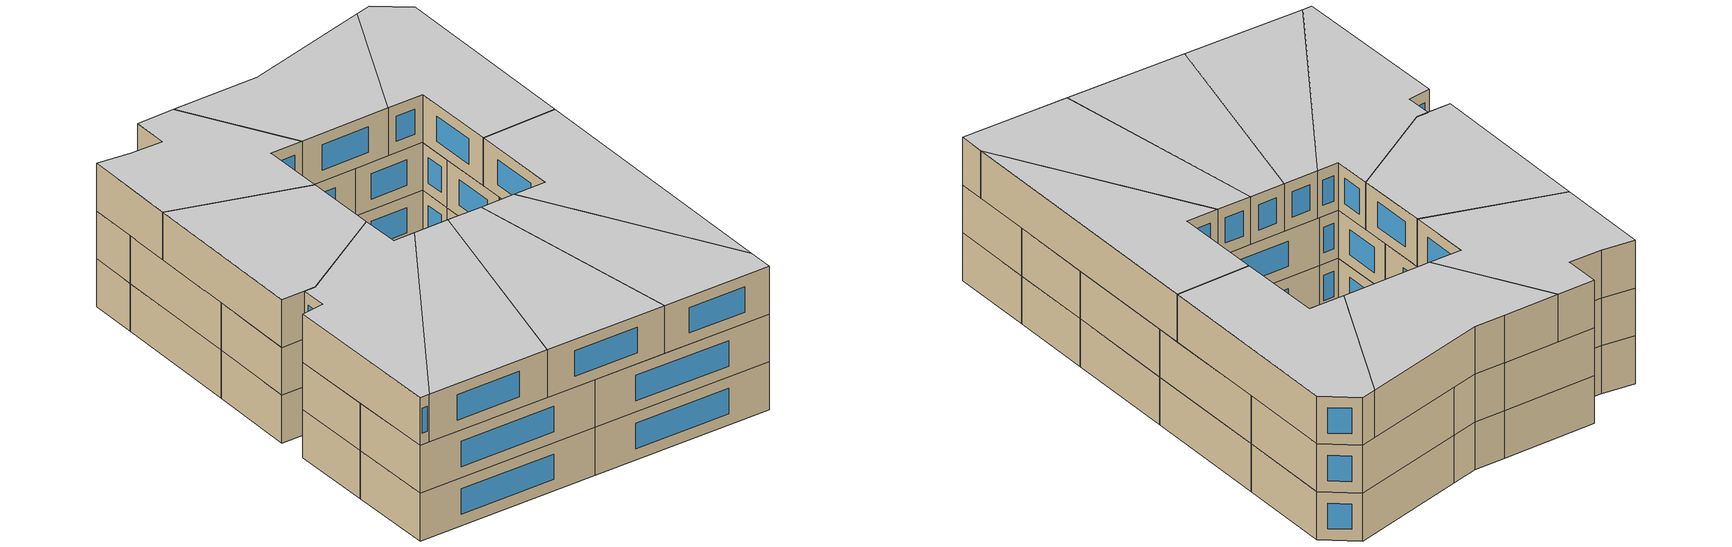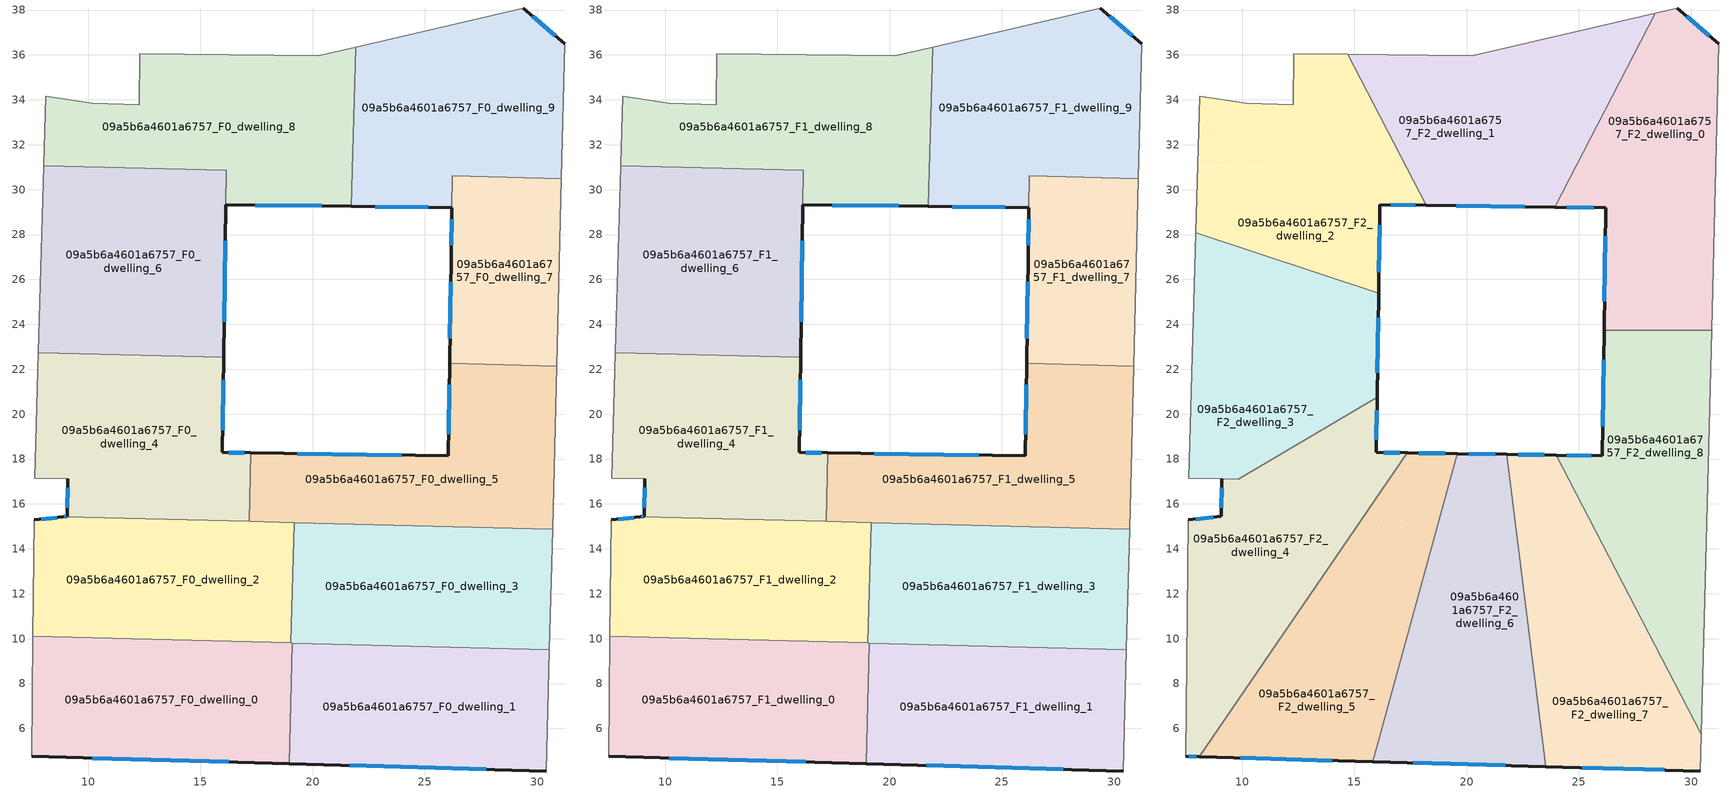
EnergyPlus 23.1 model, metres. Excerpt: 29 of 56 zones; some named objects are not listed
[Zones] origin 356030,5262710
09a5b6a4601a6757_F0_dwelling_0
 floor ground (EU_floor_Construction): 19.1,9.8 18.96,4.43 7.48,4.76 7.54,10.1 z0
 wall outside (EU_wall_Construction): 7.48,4.76 18.96,4.43 z0:3
 wall to 09a5b6a4601a6757_F0_dwelling_1 (EU_wall_Construction): 18.96,4.43 19.1,9.8 z0:3
 wall adiabatic (EU_wall_Construction): 7.54,10.1 7.48,4.76 z0:3
 wall to 09a5b6a4601a6757_F0_dwelling_2 (EU_wall_Construction): 19.04,9.81 7.54,10.1 z0:3
 wall to 09a5b6a4601a6757_F0_dwelling_3 (EU_wall_Construction): 19.1,9.81 19.04,9.81 z0:3
 window (EU_Window_Construction): 10.18,4.68 16.27,4.51 z0.7:2.3
09a5b6a4601a6757_F0_dwelling_1
 floor ground (EU_floor_Construction): 30.55,9.51 30.41,4.11 18.96,4.43 19.1,9.8 z0
 wall outside (EU_wall_Construction): 18.96,4.43 30.41,4.11 z0:3
 wall adiabatic (EU_wall_Construction): 30.41,4.11 30.55,9.51 z0:3
 wall to 09a5b6a4601a6757_F0_dwelling_3 (EU_wall_Construction): 30.55,9.51 19.1,9.8 z0:3
 window (EU_Window_Construction): 21.65,4.35 27.72,4.18 z0.7:2.3
09a5b6a4601a6757_F0_dwelling_2
 floor ground (EU_floor_Construction): 19.17,15.17 19.04,9.81 7.54,10.1 7.6,15.29 8.9,15.43 z0
 wall outside (EU_wall_Construction): 8.9,15.43 7.6,15.29 z0:3
 wall to 09a5b6a4601a6757_F0_dwelling_3 (EU_wall_Construction): 19.04,9.81 19.17,15.17 z0:3
 wall adiabatic (EU_wall_Construction): 7.6,15.29 7.54,10.1 z0:3
 wall to 09a5b6a4601a6757_F0_dwelling_4 (EU_wall_Construction): 17.17,15.22 8.9,15.43 z0:3
 wall to 09a5b6a4601a6757_F0_dwelling_5 (EU_wall_Construction): 19.17,15.17 17.17,15.22 z0:3
 window (EU_Window_Construction): 8.59,15.4 7.9,15.32 z0.7:2.3
09a5b6a4601a6757_F0_dwelling_3
 floor ground (EU_floor_Construction): 30.69,14.87 30.55,9.51 19.04,9.81 19.17,15.17 z0
 wall adiabatic (EU_wall_Construction): 30.55,9.51 30.69,14.87 z0:3
 wall to 09a5b6a4601a6757_F0_dwelling_5 (EU_wall_Construction): 30.69,14.87 19.17,15.17 z0:3
09a5b6a4601a6757_F0_dwelling_4
 floor ground (EU_floor_Construction): 16.04,22.52 15.98,18.29 17.25,18.27 17.17,15.22 8.9,15.43 9.07,15.45 9.09,17.12 7.62,17.14 7.78,22.73 z0
 wall outside (EU_wall_Construction): 9.09,17.12 9.07,15.45 8.9,15.43 / 17.25,18.27 15.98,18.29 16.04,22.52 z0:3
 wall to 09a5b6a4601a6757_F0_dwelling_5 (EU_wall_Construction): 17.17,15.22 17.25,18.27 z0:3
 wall adiabatic (EU_wall_Construction): 7.78,22.73 7.62,17.14 9.09,17.12 z0:3
 wall to 09a5b6a4601a6757_F0_dwelling_6 (EU_wall_Construction): 16.04,22.52 7.78,22.73 z0:3
 window (EU_Window_Construction): 9.03,15.44 8.94,15.43 / 9.08,16.73 9.07,15.84 / 15.99,19.29 16.02,21.53 / 16.95,18.28 16.28,18.29 z0.7:2.3
09a5b6a4601a6757_F0_dwelling_5
 floor ground (EU_floor_Construction): 30.87,22.14 30.69,14.87 17.17,15.22 17.25,18.27 26.04,18.14 26.1,22.27 z0
 wall outside (EU_wall_Construction): 26.1,22.27 26.04,18.14 17.25,18.27 z0:3
 wall to 09a5b6a4601a6757_F0_dwelling_7 (EU_wall_Construction): 30.87,22.14 26.1,22.27 z0:3
 wall adiabatic (EU_wall_Construction): 30.69,14.87 30.87,22.14 z0:3
 window (EU_Window_Construction): 23.98,18.18 19.31,18.24 / 26.09,21.3 26.05,19.11 z0.7:2.3
09a5b6a4601a6757_F0_dwelling_6
 floor ground (EU_floor_Construction): 16.15,30.86 16.14,29.33 16.04,22.52 7.78,22.73 8.03,31.07 z0
 wall outside (EU_wall_Construction): 16.04,22.52 16.14,29.33 z0:3
 wall adiabatic (EU_wall_Construction): 8.03,31.07 7.78,22.73 / 16.14,29.33 16.15,30.86 z0:3
 wall to 09a5b6a4601a6757_F0_dwelling_8 (EU_wall_Construction): 16.15,30.86 8.03,31.07 z0:3
 window (EU_Window_Construction): 16.06,24.12 16.11,27.73 z0.7:2.3
09a5b6a4601a6757_F0_dwelling_7
 floor ground (EU_floor_Construction): 31.09,30.49 30.87,22.14 26.1,22.27 26.22,30.61 z0
 wall outside (EU_wall_Construction): 26.17,27 26.1,22.27 / 26.2,29.19 26.17,27.01 z0:3
 wall adiabatic (EU_wall_Construction): 30.87,22.14 31.09,30.49 z0:3
 wall to 09a5b6a4601a6757_F0_dwelling_9 (EU_wall_Construction): 31.09,30.49 26.22,30.61 26.2,29.19 z0:3
 window (EU_Window_Construction): 26.15,25.89 26.12,23.38 / 26.19,28.68 26.18,27.52 z0.7:2.3
09a5b6a4601a6757_F0_dwelling_8
 floor ground (EU_floor_Construction): 21.91,36.34 21.73,29.25 16.13,29.33 16.15,30.86 8.03,31.08 8.12,34.17 10.19,33.86 12.27,33.79 12.31,36.05 18.27,36 20.25,35.96 z0
 wall outside (EU_wall_Construction): 16.13,29.33 21.73,29.25 z0:3
 wall adiabatic (EU_wall_Construction): 16.15,30.86 16.13,29.33 / 21.91,36.34 20.25,35.96 18.27,36 12.31,36.05 12.27,33.79 10.19,33.86 8.12,34.17 8.03,31.08 z0:3
 wall to 09a5b6a4601a6757_F0_dwelling_9 (EU_wall_Construction): 21.73,29.25 21.91,36.34 z0:3
 window (EU_Window_Construction): 17.44,29.31 20.41,29.27 z0.7:2.3
09a5b6a4601a6757_F0_dwelling_9
 floor ground (EU_floor_Construction): 31.24,36.49 31.09,30.49 26.22,30.61 26.2,29.19 21.73,29.25 21.91,36.34 29.38,38.09 z0
 wall outside (EU_wall_Construction): 31.24,36.49 29.38,38.09 / 21.73,29.25 26.2,29.19 z0:3
 wall adiabatic (EU_wall_Construction): 29.38,38.09 21.91,36.34 / 31.09,30.49 31.24,36.49 z0:3
 window (EU_Window_Construction): 30.8,36.86 29.82,37.71 / 22.78,29.24 25.15,29.21 z0.7:2.3
09a5b6a4601a6757_F1_dwelling_0
 floor to 09a5b6a4601a6757_F0_dwelling_0 (EU_floor_Construction): 19.1,9.8 18.96,4.43 7.48,4.76 7.54,10.1 z3
 wall outside (EU_wall_Construction): 7.48,4.76 18.96,4.43 z3:6
 wall to 09a5b6a4601a6757_F1_dwelling_1 (EU_wall_Construction): 18.96,4.43 19.1,9.8 z3:6
 wall adiabatic (EU_wall_Construction): 7.54,10.1 7.48,4.76 z3:6
 wall to 09a5b6a4601a6757_F1_dwelling_2 (EU_wall_Construction): 19.04,9.81 7.54,10.1 z3:6
 wall to 09a5b6a4601a6757_F1_dwelling_3 (EU_wall_Construction): 19.1,9.81 19.04,9.81 z3:6
 window (EU_Window_Construction): 10.18,4.68 16.27,4.51 z3.7:5.3
09a5b6a4601a6757_F1_dwelling_1
 floor to 09a5b6a4601a6757_F0_dwelling_1 (EU_floor_Construction): 30.55,9.51 30.41,4.11 18.96,4.43 19.1,9.8 z3
 wall outside (EU_wall_Construction): 18.96,4.43 30.41,4.11 z3:6
 wall adiabatic (EU_wall_Construction): 30.41,4.11 30.55,9.51 z3:6
 wall to 09a5b6a4601a6757_F1_dwelling_3 (EU_wall_Construction): 30.55,9.51 19.1,9.8 z3:6
 window (EU_Window_Construction): 21.65,4.35 27.72,4.18 z3.7:5.3
 ceiling adiabatic (EU_roof_Construction): 23.53,4.3 22.85,9.71 19.1,9.8 18.96,4.43 z6
09a5b6a4601a6757_F1_dwelling_2
 floor to 09a5b6a4601a6757_F0_dwelling_2 (EU_floor_Construction): 19.17,15.17 19.04,9.81 7.54,10.1 7.6,15.29 8.9,15.43 z3
 wall outside (EU_wall_Construction): 8.9,15.43 7.6,15.29 z3:6
 wall to 09a5b6a4601a6757_F1_dwelling_3 (EU_wall_Construction): 19.04,9.81 19.17,15.17 z3:6
 wall adiabatic (EU_wall_Construction): 7.6,15.29 7.54,10.1 z3:6
 wall to 09a5b6a4601a6757_F1_dwelling_4 (EU_wall_Construction): 17.17,15.22 8.9,15.43 z3:6
 wall to 09a5b6a4601a6757_F1_dwelling_5 (EU_wall_Construction): 19.17,15.17 17.17,15.22 z3:6
 window (EU_Window_Construction): 8.59,15.4 7.9,15.32 z3.7:5.3
 ceiling adiabatic (EU_roof_Construction): 11.69,9.99 15.3,15.27 8.9,15.43 7.6,15.29 7.54,10.1 z6
09a5b6a4601a6757_F1_dwelling_3
 floor to 09a5b6a4601a6757_F0_dwelling_3 (EU_floor_Construction): 30.69,14.87 30.55,9.51 19.04,9.81 19.17,15.17 z3
 wall adiabatic (EU_wall_Construction): 30.55,9.51 30.69,14.87 z3:6
 wall to 09a5b6a4601a6757_F1_dwelling_5 (EU_wall_Construction): 30.69,14.87 19.17,15.17 z3:6
 ceiling adiabatic (EU_roof_Construction): 22.85,9.71 22.18,15.09 19.17,15.17 19.04,9.81 z6
09a5b6a4601a6757_F1_dwelling_4
 floor to 09a5b6a4601a6757_F0_dwelling_4 (EU_floor_Construction): 16.04,22.52 15.98,18.29 17.25,18.27 17.17,15.22 8.9,15.43 9.07,15.45 9.09,17.12 7.62,17.14 7.78,22.73 z3
 wall outside (EU_wall_Construction): 9.09,17.12 9.07,15.45 8.9,15.43 / 17.25,18.27 15.98,18.29 16.04,22.52 z3:6
 wall to 09a5b6a4601a6757_F1_dwelling_5 (EU_wall_Construction): 17.17,15.22 17.25,18.27 z3:6
 wall adiabatic (EU_wall_Construction): 7.78,22.73 7.62,17.14 9.09,17.12 z3:6
 wall to 09a5b6a4601a6757_F1_dwelling_6 (EU_wall_Construction): 16.04,22.52 7.78,22.73 z3:6
 window (EU_Window_Construction): 9.03,15.44 8.94,15.43 / 9.08,16.73 9.07,15.84 / 15.99,19.29 16.02,21.53 / 16.95,18.28 16.28,18.29 z3.7:5.3
09a5b6a4601a6757_F1_dwelling_5
 floor to 09a5b6a4601a6757_F0_dwelling_5 (EU_floor_Construction): 30.87,22.14 30.69,14.87 17.17,15.22 17.25,18.27 26.04,18.14 26.1,22.27 z3
 wall outside (EU_wall_Construction): 26.1,22.27 26.04,18.14 17.25,18.27 z3:6
 wall to 09a5b6a4601a6757_F1_dwelling_7 (EU_wall_Construction): 30.87,22.14 26.1,22.27 z3:6
 wall adiabatic (EU_wall_Construction): 30.69,14.87 30.87,22.14 z3:6
 window (EU_Window_Construction): 23.98,18.18 19.31,18.24 / 26.09,21.3 26.05,19.11 z3.7:5.3
 ceiling adiabatic (EU_roof_Construction): 22.18,15.09 21.79,18.21 17.25,18.27 17.25,18.12 17.35,18.27 19.58,18.24 18.74,15.18 z6
09a5b6a4601a6757_F1_dwelling_6
 floor to 09a5b6a4601a6757_F0_dwelling_6 (EU_floor_Construction): 16.15,30.86 16.14,29.33 16.04,22.52 7.78,22.73 8.03,31.07 z3
 wall outside (EU_wall_Construction): 16.04,22.52 16.14,29.33 z3:6
 wall adiabatic (EU_wall_Construction): 8.03,31.07 7.78,22.73 / 16.14,29.33 16.15,30.86 z3:6
 wall to 09a5b6a4601a6757_F1_dwelling_8 (EU_wall_Construction): 16.15,30.86 8.03,31.07 z3:6
 window (EU_Window_Construction): 16.06,24.12 16.11,27.73 z3.7:5.3
09a5b6a4601a6757_F1_dwelling_7
 floor to 09a5b6a4601a6757_F0_dwelling_7 (EU_floor_Construction): 31.09,30.49 30.87,22.14 26.1,22.27 26.22,30.61 z3
 wall outside (EU_wall_Construction): 26.17,27 26.1,22.27 / 26.2,29.19 26.17,27.01 z3:6
 wall adiabatic (EU_wall_Construction): 30.87,22.14 31.09,30.49 z3:6
 wall to 09a5b6a4601a6757_F1_dwelling_9 (EU_wall_Construction): 31.09,30.49 26.22,30.61 26.2,29.19 z3:6
 window (EU_Window_Construction): 26.15,25.89 26.12,23.38 / 26.19,28.68 26.18,27.52 z3.7:5.3
09a5b6a4601a6757_F1_dwelling_8
 floor to 09a5b6a4601a6757_F0_dwelling_8 (EU_floor_Construction): 21.91,36.34 21.73,29.25 16.13,29.33 16.15,30.86 8.03,31.08 8.12,34.17 10.19,33.86 12.27,33.79 12.31,36.05 18.27,36 20.25,35.96 z3
 wall outside (EU_wall_Construction): 16.13,29.33 21.73,29.25 z3:6
 wall adiabatic (EU_wall_Construction): 16.15,30.86 16.13,29.33 / 21.91,36.34 20.25,35.96 18.27,36 12.31,36.05 12.27,33.79 10.19,33.86 8.12,34.17 8.03,31.08 z3:6
 wall to 09a5b6a4601a6757_F1_dwelling_9 (EU_wall_Construction): 21.73,29.25 21.91,36.34 z3:6
 window (EU_Window_Construction): 17.44,29.31 20.41,29.27 z3.7:5.3
09a5b6a4601a6757_F1_dwelling_9
 floor to 09a5b6a4601a6757_F0_dwelling_9 (EU_floor_Construction): 31.24,36.49 31.09,30.49 26.22,30.61 26.2,29.19 21.73,29.25 21.91,36.34 29.38,38.09 z3
 wall outside (EU_wall_Construction): 31.24,36.49 29.38,38.09 / 21.73,29.25 26.2,29.19 z3:6
 wall adiabatic (EU_wall_Construction): 29.38,38.09 21.91,36.34 / 31.09,30.49 31.24,36.49 z3:6
 window (EU_Window_Construction): 30.8,36.86 29.82,37.71 / 22.78,29.24 25.15,29.21 z3.7:5.3
09a5b6a4601a6757_F2_dwelling_0
 floor to 09a5b6a4601a6757_F1_dwelling_9 (EU_floor_Construction): 31.24,36.49 31.09,30.49 26.22,30.61 26.2,29.19 23.93,29.22 28.41,37.86 29.38,38.09 z6
 floor to 09a5b6a4601a6757_F1_dwelling_7 (EU_floor_Construction): 31.09,30.49 30.91,23.74 26.12,23.74 26.22,30.61 z6
 wall outside (EU_wall_Construction): 23.93,29.22 26.2,29.19 26.12,23.74 / 31.24,36.49 29.38,38.09 z6:9
 wall adiabatic (EU_wall_Construction): 30.91,23.74 31.24,36.49 / 29.38,38.09 28.41,37.86 z6:9
 wall to 09a5b6a4601a6757_F2_dwelling_8 (EU_wall_Construction): 26.12,23.74 30.91,23.74 z6:9
 wall to 09a5b6a4601a6757_F2_dwelling_1 (EU_wall_Construction): 28.41,37.86 23.93,29.22 z6:9
 window (EU_Window_Construction): 26.18,27.91 26.14,25.02 / 24.46,29.22 25.67,29.2 / 30.8,36.86 29.82,37.71 z6.7:8.3
 ceiling to 09a5b6a4601a6757_F3_dwelling_0 (EU_floor_Construction): 30.91,23.74 31.24,36.49 29.38,38.09 28.41,37.86 23.93,29.22 26.2,29.19 26.12,23.74 z9
09a5b6a4601a6757_F2_dwelling_1
 floor to 09a5b6a4601a6757_F1_dwelling_8 (EU_floor_Construction): 21.91,36.34 21.73,29.26 18.21,29.3 14.72,36.03 18.27,36 20.25,35.96 z6
 floor to 09a5b6a4601a6757_F1_dwelling_9 (EU_floor_Construction): 28.41,37.86 23.93,29.22 21.73,29.25 21.91,36.34 z6
 wall outside (EU_wall_Construction): 18.21,29.3 23.93,29.22 z6:9
 wall adiabatic (EU_wall_Construction): 28.41,37.86 20.25,35.96 18.27,36 14.72,36.03 z6:9
 wall to 09a5b6a4601a6757_F2_dwelling_2 (EU_wall_Construction): 14.72,36.03 18.21,29.3 z6:9
 window (EU_Window_Construction): 19.55,29.28 22.59,29.24 z6.7:8.3
 ceiling to 09a5b6a4601a6757_F3_dwelling_1 (EU_floor_Construction): 23.93,29.22 28.41,37.86 20.25,35.96 18.27,36 14.72,36.03 18.21,29.3 z9
09a5b6a4601a6757_F2_dwelling_2
 floor to 09a5b6a4601a6757_F1_dwelling_6 (EU_floor_Construction): 16.15,30.86 16.14,29.33 16.08,25.39 7.94,28.08 8.03,31.07 z6
 floor to 09a5b6a4601a6757_F1_dwelling_8 (EU_floor_Construction): 14.72,36.03 18.21,29.3 16.14,29.33 16.15,30.86 8.03,31.08 8.12,34.17 10.19,33.86 12.27,33.79 12.31,36.05 z6
 wall outside (EU_wall_Construction): 16.08,25.39 16.14,29.33 18.21,29.3 z6:9
 wall adiabatic (EU_wall_Construction): 14.72,36.03 12.31,36.05 12.27,33.79 10.19,33.86 8.12,34.17 7.94,28.08 z6:9
 wall to 09a5b6a4601a6757_F2_dwelling_3 (EU_wall_Construction): 7.94,28.08 16.08,25.39 z6:9
 window (EU_Window_Construction): 16.62,29.32 17.72,29.31 / 16.09,26.32 16.12,28.41 z6.7:8.3
 ceiling to 09a5b6a4601a6757_F3_dwelling_2 (EU_floor_Construction): 16.08,25.39 16.14,29.33 18.21,29.3 14.72,36.03 12.31,36.05 12.27,33.79 10.19,33.86 8.12,34.17 7.94,28.08 z9
09a5b6a4601a6757_F2_dwelling_3
 floor to 09a5b6a4601a6757_F1_dwelling_4 (EU_floor_Construction): 16.04,22.52 16.01,20.75 9.83,17.1 7.62,17.14 7.78,22.73 z6
 floor to 09a5b6a4601a6757_F1_dwelling_6 (EU_floor_Construction): 16.08,25.39 16.04,22.52 7.78,22.73 7.94,28.08 z6
 wall outside (EU_wall_Construction): 16.01,20.75 16.08,25.39 z6:9
 wall adiabatic (EU_wall_Construction): 7.94,28.08 7.62,17.14 9.09,17.12 z6:9
 wall to 09a5b6a4601a6757_F2_dwelling_4 (EU_wall_Construction): 9.09,17.12 9.83,17.1 16.01,20.75 z6:9
 window (EU_Window_Construction): 16.03,21.84 16.06,24.3 z6.7:8.3
 ceiling to 09a5b6a4601a6757_F3_dwelling_3 (EU_floor_Construction): 16.01,20.75 16.08,25.39 7.94,28.08 7.62,17.14 9.83,17.1 z9
09a5b6a4601a6757_F2_dwelling_4
 floor to 09a5b6a4601a6757_F1_dwelling_0 (EU_floor_Construction): 11.69,9.99 8.1,4.74 7.48,4.76 7.54,10.1 z6
 floor to 09a5b6a4601a6757_F1_dwelling_4 (EU_floor_Construction): 16.01,20.75 15.98,18.29 17.25,18.27 17.25,18.12 15.3,15.27 8.9,15.43 9.07,15.45 9.09,17.12 9.83,17.1 z6
 floor adiabatic (EU_floor_Construction): 17.35,18.27 11.69,9.99 7.54,10.1 7.6,15.29 9.07,15.45 8.9,15.43 15.3,15.27 17.25,18.12 17.25,18.27 15.98,18.29 z6
 wall outside (EU_wall_Construction): 17.35,18.27 15.98,18.29 16.01,20.75 / 7.48,4.76 8.1,4.74 / 9.09,17.12 9.07,15.45 7.6,15.29 z6:9
 wall to 09a5b6a4601a6757_F2_dwelling_5 (EU_wall_Construction): 8.1,4.74 17.35,18.27 z6:9
 wall adiabatic (EU_wall_Construction): 7.6,15.29 7.48,4.76 z6:9
 window (EU_Window_Construction): 17.03,18.28 16.3,18.29 / 7.63,4.75 7.95,4.74 / 8.72,15.41 7.94,15.32 / 9.08,16.73 9.07,15.84 / 15.99,18.87 16,20.17 z6.7:8.3
 ceiling to 09a5b6a4601a6757_F3_dwelling_4 (EU_floor_Construction): 8.1,4.74 17.35,18.27 15.98,18.29 16.01,20.75 9.83,17.1 9.09,17.12 9.07,15.45 7.6,15.29 7.48,4.76 z9
09a5b6a4601a6757_F2_dwelling_5
 floor to 09a5b6a4601a6757_F1_dwelling_0 (EU_floor_Construction): 17.28,9.85 15.82,4.52 8.1,4.74 11.69,9.99 z6
 floor to 09a5b6a4601a6757_F1_dwelling_2 (EU_floor_Construction): 18.74,15.18 17.28,9.85 11.69,9.99 15.3,15.27 z6
 floor to 09a5b6a4601a6757_F1_dwelling_4 (EU_floor_Construction): 17.25,18.12 17.17,15.22 15.3,15.27 z6
 floor to 09a5b6a4601a6757_F1_dwelling_5 (EU_floor_Construction): 19.58,18.24 18.74,15.18 17.17,15.22 17.25,18.12 17.35,18.27 z6
 wall outside (EU_wall_Construction): 19.58,18.24 17.35,18.27 / 8.1,4.74 15.82,4.52 z6:9
 wall to 09a5b6a4601a6757_F2_dwelling_6 (EU_wall_Construction): 15.82,4.52 19.58,18.24 z6:9
 window (EU_Window_Construction): 19.06,18.25 17.87,18.27 / 9.91,4.69 14.01,4.57 z6.7:8.3
 ceiling to 09a5b6a4601a6757_F3_dwelling_5 (EU_floor_Construction): 15.82,4.52 19.58,18.24 17.35,18.27 8.1,4.74 z9
09a5b6a4601a6757_F2_dwelling_6
 floor to 09a5b6a4601a6757_F1_dwelling_0 (EU_floor_Construction): 19.1,9.8 18.96,4.43 15.82,4.52 17.28,9.85 z6
 floor to 09a5b6a4601a6757_F1_dwelling_2 (EU_floor_Construction): 19.17,15.17 19.04,9.81 17.28,9.85 18.74,15.18 z6
 floor adiabatic (EU_floor_Construction): 21.78,18.21 23.53,4.3 18.96,4.43 19.1,9.8 17.28,9.85 19.04,9.81 19.17,15.17 18.74,15.18 19.58,18.24 z6
 wall outside (EU_wall_Construction): 21.78,18.21 19.58,18.24 / 15.82,4.52 23.53,4.3 z6:9
 wall to 09a5b6a4601a6757_F2_dwelling_7 (EU_wall_Construction): 23.53,4.3 21.78,18.21 z6:9
 window (EU_Window_Construction): 21.27,18.22 20.1,18.23 / 17.63,4.47 21.72,4.35 z6.7:8.3
 ceiling to 09a5b6a4601a6757_F3_dwelling_6 (EU_floor_Construction): 23.53,4.3 21.78,18.21 19.58,18.24 15.82,4.52 z9
09a5b6a4601a6757_F2_dwelling_7
 floor to 09a5b6a4601a6757_F1_dwelling_3 (EU_floor_Construction): 25.64,15 28.47,9.57 22.85,9.71 22.18,15.09 z6
 floor to 09a5b6a4601a6757_F1_dwelling_1 (EU_floor_Construction): 28.47,9.57 30.45,5.75 30.41,4.11 23.53,4.3 22.85,9.71 z6
 floor to 09a5b6a4601a6757_F1_dwelling_5 (EU_floor_Construction): 23.99,18.17 25.64,15 22.18,15.09 21.79,18.21 z6
 wall outside (EU_wall_Construction): 23.99,18.17 21.78,18.21 / 23.53,4.3 30.41,4.11 z6:9
 wall to 09a5b6a4601a6757_F2_dwelling_8 (EU_wall_Construction): 30.45,5.75 23.99,18.17 z6:9
 wall adiabatic (EU_wall_Construction): 30.41,4.11 30.45,5.75 z6:9
 window (EU_Window_Construction): 23.47,18.18 22.3,18.2 / 25.15,4.25 28.8,4.15 z6.7:8.3
 ceiling to 09a5b6a4601a6757_F3_dwelling_7 (EU_floor_Construction): 30.41,4.11 30.45,5.75 23.99,18.17 21.78,18.21 23.53,4.3 z9
09a5b6a4601a6757_F2_dwelling_8
 floor to 09a5b6a4601a6757_F1_dwelling_5 (EU_floor_Construction): 30.87,22.14 30.69,14.87 25.64,15 23.99,18.17 26.04,18.14 26.1,22.27 z6
 floor to 09a5b6a4601a6757_F1_dwelling_7 (EU_floor_Construction): 30.91,23.74 30.87,22.14 26.1,22.27 26.12,23.74 z6
 floor to 09a5b6a4601a6757_F1_dwelling_3 (EU_floor_Construction): 30.69,14.87 30.55,9.51 28.47,9.57 25.64,15 z6
 floor to 09a5b6a4601a6757_F1_dwelling_1 (EU_floor_Construction): 30.55,9.51 30.45,5.75 28.47,9.57 z6
 wall outside (EU_wall_Construction): 26.12,23.74 26.04,18.14 23.99,18.17 z6:9
 wall adiabatic (EU_wall_Construction): 30.45,5.75 30.91,23.74 z6:9
 window (EU_Window_Construction): 25.56,18.15 24.47,18.17 / 26.1,22.43 26.06,19.46 z6.7:8.3
 ceiling to 09a5b6a4601a6757_F3_dwelling_8 (EU_floor_Construction): 30.45,5.75 30.91,23.74 26.12,23.74 26.04,18.14 23.99,18.17 z9
[Building]
EU S2 Campaign: North Axis=0; Terrain=City; Solar Distribution=FullExterior
[Site:Location]
Budapest.Ferenc.Liszt.Intl.AP: Latitude=47.437; Longitude=19.256; Time Zone=1; Elevation=185
[SizingPeriod:WeatherFileDays]
AnnualSizingPeriod: Begin Month=1; Begin Day of Month=1; End Month=12; End Day of Month=31; Day of Week for Start Day=Monday; Use Weather File Daylight Saving Period=No; Use Weather File Rain and Snow Indicators=No
[MATERIAL]
EU_InternalMass_Material: Roughness=MediumRough; Thickness=0.1; Conductivity=1; Density=1800; Specific Heat=900; Thermal Absorptance=0.9; Solar Absorptance=0.7; Visible Absorptance=0.7
[MATERIAL:NOMASS] Roughness=MediumRough; Thermal Absorptance=0.9; Solar Absorptance=0.7; Visible Absorptance=0.7
Name | Thermal Resistance
EU_wall_NoMass | 0.832559
EU_roof_NoMass | 1.39638
EU_floor_NoMass | 0.872794
[WINDOWMATERIAL:SIMPLEGLAZINGSYSTEM]
EU_Window_SimpleGlazing: UFactor=2.79869; Solar Heat Gain Coefficient=0.75; Visible Transmittance=0.75
[CONSTRUCTION]
EU_wall_Construction: EU_wall_NoMass
EU_roof_Construction: EU_roof_NoMass
EU_floor_Construction: EU_floor_NoMass
EU_Window_Construction: EU_Window_SimpleGlazing
EU_InternalMass_Construction: EU_InternalMass_Material
[ZONE] Type=1; Multiplier=1; Ceiling Height=autocalculate; Floor Area=autocalculate; Part of Total Floor Area=Yes
Name | Volume
09a5b6a4601a6757_F0_dwelling_0; 09a5b6a4601a6757_F1_dwelling_0 | 185.281
09a5b6a4601a6757_F2_dwelling_0 | 205.867
09a5b6a4601a6757_F0_dwelling_1; 09a5b6a4601a6757_F1_dwelling_1 | 185.284
09a5b6a4601a6757_F2_dwelling_1 | 205.89
09a5b6a4601a6757_F0_dwelling_2; 09a5b6a4601a6757_F1_dwelling_2 | 185.276
09a5b6a4601a6757_F2_dwelling_2 | 205.871
09a5b6a4601a6757_F0_dwelling_3; 09a5b6a4601a6757_F1_dwelling_3 | 185.269
09a5b6a4601a6757_F2_dwelling_3 | 205.375
09a5b6a4601a6757_F0_dwelling_4; 09a5b6a4601a6757_F1_dwelling_4 | 185.318
09a5b6a4601a6757_F2_dwelling_4 | 206.403
09a5b6a4601a6757_F0_dwelling_5; 09a5b6a4601a6757_F1_dwelling_5 | 185.31
09a5b6a4601a6757_F2_dwelling_5 | 205.848
09a5b6a4601a6757_F0_dwelling_6; 09a5b6a4601a6757_F1_dwelling_6 | 205.063
09a5b6a4601a6757_F2_dwelling_6 | 205.897
09a5b6a4601a6757_F0_dwelling_7 | 120.731
09a5b6a4601a6757_F1_dwelling_7 | 120.669
09a5b6a4601a6757_F2_dwelling_7 | 205.87
09a5b6a4601a6757_F0_dwelling_8; 09a5b6a4601a6757_F1_dwelling_8 | 210.63
09a5b6a4601a6757_F2_dwelling_8 | 205.835
09a5b6a4601a6757_F0_dwelling_9; 09a5b6a4601a6757_F1_dwelling_9 | 204.63
[INTERNALMASS] Construction=EU_InternalMass_Construction
Name | Zone or ZoneList | Surface Area
09a5b6a4601a6757_F0_dwelling_0_EU_InternalMass | 09a5b6a4601a6757_F0_dwelling_0 | 61.7614
09a5b6a4601a6757_F0_dwelling_1_EU_InternalMass | 09a5b6a4601a6757_F0_dwelling_1 | 61.7627
09a5b6a4601a6757_F0_dwelling_2_EU_InternalMass | 09a5b6a4601a6757_F0_dwelling_2 | 61.76
09a5b6a4601a6757_F0_dwelling_3_EU_InternalMass | 09a5b6a4601a6757_F0_dwelling_3 | 61.7575
09a5b6a4601a6757_F0_dwelling_4_EU_InternalMass | 09a5b6a4601a6757_F0_dwelling_4 | 61.7726
09a5b6a4601a6757_F0_dwelling_5_EU_InternalMass | 09a5b6a4601a6757_F0_dwelling_5 | 61.77
09a5b6a4601a6757_F0_dwelling_6_EU_InternalMass | 09a5b6a4601a6757_F0_dwelling_6 | 68.349
09a5b6a4601a6757_F0_dwelling_7_EU_InternalMass | 09a5b6a4601a6757_F0_dwelling_7 | 40.2427
09a5b6a4601a6757_F0_dwelling_8_EU_InternalMass | 09a5b6a4601a6757_F0_dwelling_8 | 70.246
09a5b6a4601a6757_F0_dwelling_9_EU_InternalMass | 09a5b6a4601a6757_F0_dwelling_9 | 68.2114
09a5b6a4601a6757_F1_dwelling_0_EU_InternalMass | 09a5b6a4601a6757_F1_dwelling_0 | 61.7614
09a5b6a4601a6757_F1_dwelling_1_EU_InternalMass | 09a5b6a4601a6757_F1_dwelling_1 | 61.7627
09a5b6a4601a6757_F1_dwelling_2_EU_InternalMass | 09a5b6a4601a6757_F1_dwelling_2 | 61.76
09a5b6a4601a6757_F1_dwelling_3_EU_InternalMass | 09a5b6a4601a6757_F1_dwelling_3 | 61.7575
09a5b6a4601a6757_F1_dwelling_4_EU_InternalMass | 09a5b6a4601a6757_F1_dwelling_4 | 61.7726
09a5b6a4601a6757_F1_dwelling_5_EU_InternalMass | 09a5b6a4601a6757_F1_dwelling_5 | 61.77
09a5b6a4601a6757_F1_dwelling_6_EU_InternalMass | 09a5b6a4601a6757_F1_dwelling_6 | 68.349
09a5b6a4601a6757_F1_dwelling_7_EU_InternalMass | 09a5b6a4601a6757_F1_dwelling_7 | 40.2427
09a5b6a4601a6757_F1_dwelling_8_EU_InternalMass | 09a5b6a4601a6757_F1_dwelling_8 | 70.246
09a5b6a4601a6757_F1_dwelling_9_EU_InternalMass | 09a5b6a4601a6757_F1_dwelling_9 | 68.2114
09a5b6a4601a6757_F2_dwelling_0_EU_InternalMass | 09a5b6a4601a6757_F2_dwelling_0 | 68.6222
09a5b6a4601a6757_F2_dwelling_1_EU_InternalMass | 09a5b6a4601a6757_F2_dwelling_1 | 68.6297
09a5b6a4601a6757_F2_dwelling_2_EU_InternalMass | 09a5b6a4601a6757_F2_dwelling_2 | 68.6234
09a5b6a4601a6757_F2_dwelling_3_EU_InternalMass | 09a5b6a4601a6757_F2_dwelling_3 | 68.4611
09a5b6a4601a6757_F2_dwelling_4_EU_InternalMass | 09a5b6a4601a6757_F2_dwelling_4 | 68.8009
09a5b6a4601a6757_F2_dwelling_5_EU_InternalMass | 09a5b6a4601a6757_F2_dwelling_5 | 68.616
09a5b6a4601a6757_F2_dwelling_6_EU_InternalMass | 09a5b6a4601a6757_F2_dwelling_6 | 68.6324
09a5b6a4601a6757_F2_dwelling_7_EU_InternalMass | 09a5b6a4601a6757_F2_dwelling_7 | 68.6233
09a5b6a4601a6757_F2_dwelling_8_EU_InternalMass | 09a5b6a4601a6757_F2_dwelling_8 | 68.6119
[OTHEREQUIPMENT] Fuel Type=Electricity; Design Level Calculation Method=Watts/Area; Power per Zone Floor Area=1; Fraction Latent=0; Fraction Radiant=0; Fraction Lost=0; Carbon Dioxide Generation Rate=0; EndUse Subcategory=EU_Step8_InternalGains
Name | Zone or ZoneList or Space or SpaceList | Schedule
EU_Step8_InternalGain_09a5b6a4601a6757_F0_dwelling_0_f000 | 09a5b6a4601a6757_F0_dwelling_0 | EU_Step8_GainSchedule_09a5b6a4601a6757_F0_dwelling_0_f000
EU_Step8_InternalGain_09a5b6a4601a6757_F0_dwelling_1_f000 | 09a5b6a4601a6757_F0_dwelling_1 | EU_Step8_GainSchedule_09a5b6a4601a6757_F0_dwelling_1_f000
EU_Step8_InternalGain_09a5b6a4601a6757_F0_dwelling_2_f000 | 09a5b6a4601a6757_F0_dwelling_2 | EU_Step8_GainSchedule_09a5b6a4601a6757_F0_dwelling_2_f000
EU_Step8_InternalGain_09a5b6a4601a6757_F0_dwelling_3_f000 | 09a5b6a4601a6757_F0_dwelling_3 | EU_Step8_GainSchedule_09a5b6a4601a6757_F0_dwelling_3_f000
EU_Step8_InternalGain_09a5b6a4601a6757_F0_dwelling_4_f000 | 09a5b6a4601a6757_F0_dwelling_4 | EU_Step8_GainSchedule_09a5b6a4601a6757_F0_dwelling_4_f000
EU_Step8_InternalGain_09a5b6a4601a6757_F0_dwelling_5_f000 | 09a5b6a4601a6757_F0_dwelling_5 | EU_Step8_GainSchedule_09a5b6a4601a6757_F0_dwelling_5_f000
EU_Step8_InternalGain_09a5b6a4601a6757_F0_dwelling_6_f000 | 09a5b6a4601a6757_F0_dwelling_6 | EU_Step8_GainSchedule_09a5b6a4601a6757_F0_dwelling_6_f000
EU_Step8_InternalGain_09a5b6a4601a6757_F0_dwelling_7_f000 | 09a5b6a4601a6757_F0_dwelling_7 | EU_Step8_GainSchedule_09a5b6a4601a6757_F0_dwelling_7_f000
EU_Step8_InternalGain_09a5b6a4601a6757_F0_dwelling_8_f000 | 09a5b6a4601a6757_F0_dwelling_8 | EU_Step8_GainSchedule_09a5b6a4601a6757_F0_dwelling_8_f000
EU_Step8_InternalGain_09a5b6a4601a6757_F0_dwelling_9_f000 | 09a5b6a4601a6757_F0_dwelling_9 | EU_Step8_GainSchedule_09a5b6a4601a6757_F0_dwelling_9_f000
EU_Step8_InternalGain_09a5b6a4601a6757_F1_dwelling_0_f000 | 09a5b6a4601a6757_F1_dwelling_0 | EU_Step8_GainSchedule_09a5b6a4601a6757_F1_dwelling_0_f000
EU_Step8_InternalGain_09a5b6a4601a6757_F1_dwelling_1_f000 | 09a5b6a4601a6757_F1_dwelling_1 | EU_Step8_GainSchedule_09a5b6a4601a6757_F1_dwelling_1_f000
EU_Step8_InternalGain_09a5b6a4601a6757_F1_dwelling_2_f000 | 09a5b6a4601a6757_F1_dwelling_2 | EU_Step8_GainSchedule_09a5b6a4601a6757_F1_dwelling_2_f000
EU_Step8_InternalGain_09a5b6a4601a6757_F1_dwelling_3_f000 | 09a5b6a4601a6757_F1_dwelling_3 | EU_Step8_GainSchedule_09a5b6a4601a6757_F1_dwelling_3_f000
EU_Step8_InternalGain_09a5b6a4601a6757_F1_dwelling_4_f000 | 09a5b6a4601a6757_F1_dwelling_4 | EU_Step8_GainSchedule_09a5b6a4601a6757_F1_dwelling_4_f000
EU_Step8_InternalGain_09a5b6a4601a6757_F1_dwelling_5_f000 | 09a5b6a4601a6757_F1_dwelling_5 | EU_Step8_GainSchedule_09a5b6a4601a6757_F1_dwelling_5_f000
EU_Step8_InternalGain_09a5b6a4601a6757_F1_dwelling_6_f000 | 09a5b6a4601a6757_F1_dwelling_6 | EU_Step8_GainSchedule_09a5b6a4601a6757_F1_dwelling_6_f000
EU_Step8_InternalGain_09a5b6a4601a6757_F1_dwelling_7_f000 | 09a5b6a4601a6757_F1_dwelling_7 | EU_Step8_GainSchedule_09a5b6a4601a6757_F1_dwelling_7_f000
EU_Step8_InternalGain_09a5b6a4601a6757_F1_dwelling_8_f000 | 09a5b6a4601a6757_F1_dwelling_8 | EU_Step8_GainSchedule_09a5b6a4601a6757_F1_dwelling_8_f000
EU_Step8_InternalGain_09a5b6a4601a6757_F1_dwelling_9_f000 | 09a5b6a4601a6757_F1_dwelling_9 | EU_Step8_GainSchedule_09a5b6a4601a6757_F1_dwelling_9_f000
EU_Step8_InternalGain_09a5b6a4601a6757_F2_dwelling_0_f000 | 09a5b6a4601a6757_F2_dwelling_0 | EU_Step8_GainSchedule_09a5b6a4601a6757_F2_dwelling_0_f000
EU_Step8_InternalGain_09a5b6a4601a6757_F2_dwelling_1_f000 | 09a5b6a4601a6757_F2_dwelling_1 | EU_Step8_GainSchedule_09a5b6a4601a6757_F2_dwelling_1_f000
EU_Step8_InternalGain_09a5b6a4601a6757_F2_dwelling_2_f000 | 09a5b6a4601a6757_F2_dwelling_2 | EU_Step8_GainSchedule_09a5b6a4601a6757_F2_dwelling_2_f000
EU_Step8_InternalGain_09a5b6a4601a6757_F2_dwelling_3_f000 | 09a5b6a4601a6757_F2_dwelling_3 | EU_Step8_GainSchedule_09a5b6a4601a6757_F2_dwelling_3_f000
EU_Step8_InternalGain_09a5b6a4601a6757_F2_dwelling_4_f000 | 09a5b6a4601a6757_F2_dwelling_4 | EU_Step8_GainSchedule_09a5b6a4601a6757_F2_dwelling_4_f000
EU_Step8_InternalGain_09a5b6a4601a6757_F2_dwelling_5_f000 | 09a5b6a4601a6757_F2_dwelling_5 | EU_Step8_GainSchedule_09a5b6a4601a6757_F2_dwelling_5_f000
EU_Step8_InternalGain_09a5b6a4601a6757_F2_dwelling_6_f000 | 09a5b6a4601a6757_F2_dwelling_6 | EU_Step8_GainSchedule_09a5b6a4601a6757_F2_dwelling_6_f000
EU_Step8_InternalGain_09a5b6a4601a6757_F2_dwelling_7_f000 | 09a5b6a4601a6757_F2_dwelling_7 | EU_Step8_GainSchedule_09a5b6a4601a6757_F2_dwelling_7_f000
EU_Step8_InternalGain_09a5b6a4601a6757_F2_dwelling_8_f000 | 09a5b6a4601a6757_F2_dwelling_8 | EU_Step8_GainSchedule_09a5b6a4601a6757_F2_dwelling_8_f000
[ZONEVENTILATION:DESIGNFLOWRATE] Schedule=EU_AlwaysOn; Design Flow Rate Calculation Method=AirChanges/Hour; Air Changes per Hour=0.475469; Ventilation Type=Natural; Fan Pressure Rise=0; Fan Total Efficiency=1; Constant Term Coefficient=1; Temperature Term Coefficient=0; Velocity Term Coefficient=0; Velocity Squared Term Coefficient=0; Minimum Indoor Temperature=-100; Maximum Indoor Temperature=100; Delta Temperature=-100; Minimum Outdoor Temperature=-100; Maximum Outdoor Temperature=100; Maximum Wind Speed=40
Name | Zone or ZoneList or Space or SpaceList
EU_ConstantAir_09a5b6a4601a6757_F0_dwelling_0 | 09a5b6a4601a6757_F0_dwelling_0
EU_ConstantAir_09a5b6a4601a6757_F0_dwelling_1 | 09a5b6a4601a6757_F0_dwelling_1
EU_ConstantAir_09a5b6a4601a6757_F0_dwelling_2 | 09a5b6a4601a6757_F0_dwelling_2
EU_ConstantAir_09a5b6a4601a6757_F0_dwelling_3 | 09a5b6a4601a6757_F0_dwelling_3
EU_ConstantAir_09a5b6a4601a6757_F0_dwelling_4 | 09a5b6a4601a6757_F0_dwelling_4
EU_ConstantAir_09a5b6a4601a6757_F0_dwelling_5 | 09a5b6a4601a6757_F0_dwelling_5
EU_ConstantAir_09a5b6a4601a6757_F0_dwelling_6 | 09a5b6a4601a6757_F0_dwelling_6
EU_ConstantAir_09a5b6a4601a6757_F0_dwelling_7 | 09a5b6a4601a6757_F0_dwelling_7
EU_ConstantAir_09a5b6a4601a6757_F0_dwelling_8 | 09a5b6a4601a6757_F0_dwelling_8
EU_ConstantAir_09a5b6a4601a6757_F0_dwelling_9 | 09a5b6a4601a6757_F0_dwelling_9
EU_ConstantAir_09a5b6a4601a6757_F1_dwelling_0 | 09a5b6a4601a6757_F1_dwelling_0
EU_ConstantAir_09a5b6a4601a6757_F1_dwelling_1 | 09a5b6a4601a6757_F1_dwelling_1
EU_ConstantAir_09a5b6a4601a6757_F1_dwelling_2 | 09a5b6a4601a6757_F1_dwelling_2
EU_ConstantAir_09a5b6a4601a6757_F1_dwelling_3 | 09a5b6a4601a6757_F1_dwelling_3
EU_ConstantAir_09a5b6a4601a6757_F1_dwelling_4 | 09a5b6a4601a6757_F1_dwelling_4
EU_ConstantAir_09a5b6a4601a6757_F1_dwelling_5 | 09a5b6a4601a6757_F1_dwelling_5
EU_ConstantAir_09a5b6a4601a6757_F1_dwelling_6 | 09a5b6a4601a6757_F1_dwelling_6
EU_ConstantAir_09a5b6a4601a6757_F1_dwelling_7 | 09a5b6a4601a6757_F1_dwelling_7
EU_ConstantAir_09a5b6a4601a6757_F1_dwelling_8 | 09a5b6a4601a6757_F1_dwelling_8
EU_ConstantAir_09a5b6a4601a6757_F1_dwelling_9 | 09a5b6a4601a6757_F1_dwelling_9
EU_ConstantAir_09a5b6a4601a6757_F2_dwelling_0 | 09a5b6a4601a6757_F2_dwelling_0
EU_ConstantAir_09a5b6a4601a6757_F2_dwelling_1 | 09a5b6a4601a6757_F2_dwelling_1
EU_ConstantAir_09a5b6a4601a6757_F2_dwelling_2 | 09a5b6a4601a6757_F2_dwelling_2
EU_ConstantAir_09a5b6a4601a6757_F2_dwelling_3 | 09a5b6a4601a6757_F2_dwelling_3
EU_ConstantAir_09a5b6a4601a6757_F2_dwelling_4 | 09a5b6a4601a6757_F2_dwelling_4
EU_ConstantAir_09a5b6a4601a6757_F2_dwelling_5 | 09a5b6a4601a6757_F2_dwelling_5
EU_ConstantAir_09a5b6a4601a6757_F2_dwelling_6 | 09a5b6a4601a6757_F2_dwelling_6
EU_ConstantAir_09a5b6a4601a6757_F2_dwelling_7 | 09a5b6a4601a6757_F2_dwelling_7
EU_ConstantAir_09a5b6a4601a6757_F2_dwelling_8 | 09a5b6a4601a6757_F2_dwelling_8
[HVACTEMPLATE:THERMOSTAT] Constant Heating Setpoint=20; Constant Cooling Setpoint=50
EU_HeatOnly_09a5b6a4601a6757_F0_dwelling_0; EU_HeatOnly_09a5b6a4601a6757_F0_dwelling_1; EU_HeatOnly_09a5b6a4601a6757_F0_dwelling_2; EU_HeatOnly_09a5b6a4601a6757_F0_dwelling_3; EU_HeatOnly_09a5b6a4601a6757_F0_dwelling_4; EU_HeatOnly_09a5b6a4601a6757_F0_dwelling_5; EU_HeatOnly_09a5b6a4601a6757_F0_dwelling_6; EU_HeatOnly_09a5b6a4601a6757_F0_dwelling_7; EU_HeatOnly_09a5b6a4601a6757_F0_dwelling_8; EU_HeatOnly_09a5b6a4601a6757_F0_dwelling_9; EU_HeatOnly_09a5b6a4601a6757_F1_dwelling_0; EU_HeatOnly_09a5b6a4601a6757_F1_dwelling_1; EU_HeatOnly_09a5b6a4601a6757_F1_dwelling_2; EU_HeatOnly_09a5b6a4601a6757_F1_dwelling_3; EU_HeatOnly_09a5b6a4601a6757_F1_dwelling_4
[HVACTEMPLATE:ZONE:IDEALLOADSAIRSYSTEM] System Availability Schedule=EU_AlwaysOn; Maximum Heating Supply Air Temperature=50; Minimum Cooling Supply Air Temperature=13; Maximum Heating Supply Air Humidity Ratio=0.0156; Minimum Cooling Supply Air Humidity Ratio=0.0077; Heating Limit=NoLimit; Cooling Limit=NoLimit; Heating Availability Schedule=EU_AlwaysOn; Cooling Availability Schedule=EU_CoolingOff; Dehumidification Control Type=ConstantSensibleHeatRatio; Cooling Sensible Heat Ratio=0.7; Dehumidification Setpoint=60; Humidification Control Type=None; Humidification Setpoint=30; Outdoor Air Method=None; Outdoor Air Flow Rate per Person=0.00944; Outdoor Air Flow Rate per Zone Floor Area=0; Outdoor Air Flow Rate per Zone=0; Demand Controlled Ventilation Type=None; Outdoor Air Economizer Type=NoEconomizer; Heat Recovery Type=None; Sensible Heat Recovery Effectiveness=0.7; Latent Heat Recovery Effectiveness=0.65
Name | Template Thermostat
09a5b6a4601a6757_F0_dwelling_0 | EU_HeatOnly_09a5b6a4601a6757_F0_dwelling_0
09a5b6a4601a6757_F0_dwelling_1 | EU_HeatOnly_09a5b6a4601a6757_F0_dwelling_1
09a5b6a4601a6757_F0_dwelling_2 | EU_HeatOnly_09a5b6a4601a6757_F0_dwelling_2
09a5b6a4601a6757_F0_dwelling_3 | EU_HeatOnly_09a5b6a4601a6757_F0_dwelling_3
09a5b6a4601a6757_F0_dwelling_4 | EU_HeatOnly_09a5b6a4601a6757_F0_dwelling_4
09a5b6a4601a6757_F0_dwelling_5 | EU_HeatOnly_09a5b6a4601a6757_F0_dwelling_5
09a5b6a4601a6757_F0_dwelling_6 | EU_HeatOnly_09a5b6a4601a6757_F0_dwelling_6
09a5b6a4601a6757_F0_dwelling_7 | EU_HeatOnly_09a5b6a4601a6757_F0_dwelling_7
09a5b6a4601a6757_F0_dwelling_8 | EU_HeatOnly_09a5b6a4601a6757_F0_dwelling_8
09a5b6a4601a6757_F0_dwelling_9 | EU_HeatOnly_09a5b6a4601a6757_F0_dwelling_9
09a5b6a4601a6757_F1_dwelling_0 | EU_HeatOnly_09a5b6a4601a6757_F1_dwelling_0
09a5b6a4601a6757_F1_dwelling_1 | EU_HeatOnly_09a5b6a4601a6757_F1_dwelling_1
09a5b6a4601a6757_F1_dwelling_2 | EU_HeatOnly_09a5b6a4601a6757_F1_dwelling_2
09a5b6a4601a6757_F1_dwelling_3 | EU_HeatOnly_09a5b6a4601a6757_F1_dwelling_3
09a5b6a4601a6757_F1_dwelling_4 | EU_HeatOnly_09a5b6a4601a6757_F1_dwelling_4
09a5b6a4601a6757_F1_dwelling_5 | EU_HeatOnly_09a5b6a4601a6757_F1_dwelling_5
09a5b6a4601a6757_F1_dwelling_6 | EU_HeatOnly_09a5b6a4601a6757_F1_dwelling_6
09a5b6a4601a6757_F1_dwelling_7 | EU_HeatOnly_09a5b6a4601a6757_F1_dwelling_7
09a5b6a4601a6757_F1_dwelling_8 | EU_HeatOnly_09a5b6a4601a6757_F1_dwelling_8
09a5b6a4601a6757_F1_dwelling_9 | EU_HeatOnly_09a5b6a4601a6757_F1_dwelling_9
09a5b6a4601a6757_F2_dwelling_0 | EU_HeatOnly_09a5b6a4601a6757_F2_dwelling_0
09a5b6a4601a6757_F2_dwelling_1 | EU_HeatOnly_09a5b6a4601a6757_F2_dwelling_1
09a5b6a4601a6757_F2_dwelling_2 | EU_HeatOnly_09a5b6a4601a6757_F2_dwelling_2
09a5b6a4601a6757_F2_dwelling_3 | EU_HeatOnly_09a5b6a4601a6757_F2_dwelling_3
09a5b6a4601a6757_F2_dwelling_4 | EU_HeatOnly_09a5b6a4601a6757_F2_dwelling_4
09a5b6a4601a6757_F2_dwelling_5 | EU_HeatOnly_09a5b6a4601a6757_F2_dwelling_5
09a5b6a4601a6757_F2_dwelling_6 | EU_HeatOnly_09a5b6a4601a6757_F2_dwelling_6
09a5b6a4601a6757_F2_dwelling_7 | EU_HeatOnly_09a5b6a4601a6757_F2_dwelling_7
09a5b6a4601a6757_F2_dwelling_8 | EU_HeatOnly_09a5b6a4601a6757_F2_dwelling_8
[SIZING:ZONE] Zone Cooling Design Supply Air Temperature Input Method=SupplyAirTemperature; Zone Cooling Design Supply Air Temperature=13; Zone Heating Design Supply Air Temperature Input Method=SupplyAirTemperature; Zone Heating Design Supply Air Temperature=50; Zone Cooling Design Supply Air Humidity Ratio=0.008; Zone Heating Design Supply Air Humidity Ratio=0.008; Cooling Design Air Flow Method=DesignDay; Cooling Design Air Flow Rate=0; Cooling Minimum Air Flow per Zone Floor Area=0.000762; Cooling Minimum Air Flow=0; Cooling Minimum Air Flow Fraction=0.2; Heating Design Air Flow Method=DesignDay; Heating Design Air Flow Rate=0; Heating Maximum Air Flow per Zone Floor Area=0.002032; Heating Maximum Air Flow=0.141576; Heating Maximum Air Flow Fraction=0.3; Account for Dedicated Outdoor Air System=No; Dedicated Outdoor Air System Control Strategy=NeutralSupplyAir; Dedicated Outdoor Air Low Setpoint Temperature for Design=autosize; Dedicated Outdoor Air High Setpoint Temperature for Design=autosize; Zone Load Sizing Method=Sensible Load Only No Latent Load; Zone Latent Cooling Design Supply Air Humidity Ratio Input Method=HumidityRatioDifference; Zone Cooling Design Supply Air Humidity Ratio Difference=0.005; Zone Latent Heating Design Supply Air Humidity Ratio Input Method=HumidityRatioDifference; Zone Humidification Design Supply Air Humidity Ratio Difference=0.005
09a5b6a4601a6757_F0_dwelling_0; 09a5b6a4601a6757_F0_dwelling_1; 09a5b6a4601a6757_F0_dwelling_2; 09a5b6a4601a6757_F0_dwelling_3; 09a5b6a4601a6757_F0_dwelling_4; 09a5b6a4601a6757_F0_dwelling_5; 09a5b6a4601a6757_F0_dwelling_6; 09a5b6a4601a6757_F0_dwelling_7; 09a5b6a4601a6757_F0_dwelling_8; 09a5b6a4601a6757_F0_dwelling_9; 09a5b6a4601a6757_F1_dwelling_0; 09a5b6a4601a6757_F1_dwelling_1; 09a5b6a4601a6757_F1_dwelling_2; 09a5b6a4601a6757_F1_dwelling_3; 09a5b6a4601a6757_F1_dwelling_4; 09a5b6a4601a6757_F1_dwelling_5; 09a5b6a4601a6757_F1_dwelling_6; 09a5b6a4601a6757_F1_dwelling_7; 09a5b6a4601a6757_F1_dwelling_8; 09a5b6a4601a6757_F1_dwelling_9; 09a5b6a4601a6757_F2_dwelling_0; 09a5b6a4601a6757_F2_dwelling_1; 09a5b6a4601a6757_F2_dwelling_2; 09a5b6a4601a6757_F2_dwelling_3; 09a5b6a4601a6757_F2_dwelling_4; 09a5b6a4601a6757_F2_dwelling_5; 09a5b6a4601a6757_F2_dwelling_6; 09a5b6a4601a6757_F2_dwelling_7; 09a5b6a4601a6757_F2_dwelling_8
[SCHEDULE:CONSTANT]
Name | Hourly Value
EU_AlwaysOn | 1
EU_CoolingOff | 0
[SCHEDULE:FILE] Column Number=1; Rows to Skip at Top=0; Number of Hours of Data=8760; Column Separator=Comma; Interpolate to Timestep=No; Minutes per Item=60; Adjust Schedule for Daylight Savings=Yes
Name | File
EU_Step8_GainSchedule_09a5b6a4601a6757_F0_dwelling_0_f000 | ../../schedules/09a5b6a4601a6757/09a5b6a4601a6757_F0_dwelling_0_f000_gain.csv
EU_Step8_GainSchedule_09a5b6a4601a6757_F0_dwelling_1_f000 | ../../schedules/09a5b6a4601a6757/09a5b6a4601a6757_F0_dwelling_1_f000_gain.csv
EU_Step8_GainSchedule_09a5b6a4601a6757_F0_dwelling_2_f000 | ../../schedules/09a5b6a4601a6757/09a5b6a4601a6757_F0_dwelling_2_f000_gain.csv
EU_Step8_GainSchedule_09a5b6a4601a6757_F0_dwelling_3_f000 | ../../schedules/09a5b6a4601a6757/09a5b6a4601a6757_F0_dwelling_3_f000_gain.csv
EU_Step8_GainSchedule_09a5b6a4601a6757_F0_dwelling_4_f000 | ../../schedules/09a5b6a4601a6757/09a5b6a4601a6757_F0_dwelling_4_f000_gain.csv
EU_Step8_GainSchedule_09a5b6a4601a6757_F0_dwelling_5_f000 | ../../schedules/09a5b6a4601a6757/09a5b6a4601a6757_F0_dwelling_5_f000_gain.csv
EU_Step8_GainSchedule_09a5b6a4601a6757_F0_dwelling_6_f000 | ../../schedules/09a5b6a4601a6757/09a5b6a4601a6757_F0_dwelling_6_f000_gain.csv
EU_Step8_GainSchedule_09a5b6a4601a6757_F0_dwelling_7_f000 | ../../schedules/09a5b6a4601a6757/09a5b6a4601a6757_F0_dwelling_7_f000_gain.csv
EU_Step8_GainSchedule_09a5b6a4601a6757_F0_dwelling_8_f000 | ../../schedules/09a5b6a4601a6757/09a5b6a4601a6757_F0_dwelling_8_f000_gain.csv
EU_Step8_GainSchedule_09a5b6a4601a6757_F0_dwelling_9_f000 | ../../schedules/09a5b6a4601a6757/09a5b6a4601a6757_F0_dwelling_9_f000_gain.csv
EU_Step8_GainSchedule_09a5b6a4601a6757_F1_dwelling_0_f000 | ../../schedules/09a5b6a4601a6757/09a5b6a4601a6757_F1_dwelling_0_f000_gain.csv
EU_Step8_GainSchedule_09a5b6a4601a6757_F1_dwelling_1_f000 | ../../schedules/09a5b6a4601a6757/09a5b6a4601a6757_F1_dwelling_1_f000_gain.csv
EU_Step8_GainSchedule_09a5b6a4601a6757_F1_dwelling_2_f000 | ../../schedules/09a5b6a4601a6757/09a5b6a4601a6757_F1_dwelling_2_f000_gain.csv
EU_Step8_GainSchedule_09a5b6a4601a6757_F1_dwelling_3_f000 | ../../schedules/09a5b6a4601a6757/09a5b6a4601a6757_F1_dwelling_3_f000_gain.csv
EU_Step8_GainSchedule_09a5b6a4601a6757_F1_dwelling_4_f000 | ../../schedules/09a5b6a4601a6757/09a5b6a4601a6757_F1_dwelling_4_f000_gain.csv
EU_Step8_GainSchedule_09a5b6a4601a6757_F1_dwelling_5_f000 | ../../schedules/09a5b6a4601a6757/09a5b6a4601a6757_F1_dwelling_5_f000_gain.csv
EU_Step8_GainSchedule_09a5b6a4601a6757_F1_dwelling_6_f000 | ../../schedules/09a5b6a4601a6757/09a5b6a4601a6757_F1_dwelling_6_f000_gain.csv
EU_Step8_GainSchedule_09a5b6a4601a6757_F1_dwelling_7_f000 | ../../schedules/09a5b6a4601a6757/09a5b6a4601a6757_F1_dwelling_7_f000_gain.csv
EU_Step8_GainSchedule_09a5b6a4601a6757_F1_dwelling_8_f000 | ../../schedules/09a5b6a4601a6757/09a5b6a4601a6757_F1_dwelling_8_f000_gain.csv
EU_Step8_GainSchedule_09a5b6a4601a6757_F1_dwelling_9_f000 | ../../schedules/09a5b6a4601a6757/09a5b6a4601a6757_F1_dwelling_9_f000_gain.csv
EU_Step8_GainSchedule_09a5b6a4601a6757_F2_dwelling_0_f000 | ../../schedules/09a5b6a4601a6757/09a5b6a4601a6757_F2_dwelling_0_f000_gain.csv
EU_Step8_GainSchedule_09a5b6a4601a6757_F2_dwelling_1_f000 | ../../schedules/09a5b6a4601a6757/09a5b6a4601a6757_F2_dwelling_1_f000_gain.csv
EU_Step8_GainSchedule_09a5b6a4601a6757_F2_dwelling_2_f000 | ../../schedules/09a5b6a4601a6757/09a5b6a4601a6757_F2_dwelling_2_f000_gain.csv
EU_Step8_GainSchedule_09a5b6a4601a6757_F2_dwelling_3_f000 | ../../schedules/09a5b6a4601a6757/09a5b6a4601a6757_F2_dwelling_3_f000_gain.csv
EU_Step8_GainSchedule_09a5b6a4601a6757_F2_dwelling_4_f000 | ../../schedules/09a5b6a4601a6757/09a5b6a4601a6757_F2_dwelling_4_f000_gain.csv
EU_Step8_GainSchedule_09a5b6a4601a6757_F2_dwelling_5_f000 | ../../schedules/09a5b6a4601a6757/09a5b6a4601a6757_F2_dwelling_5_f000_gain.csv
EU_Step8_GainSchedule_09a5b6a4601a6757_F2_dwelling_6_f000 | ../../schedules/09a5b6a4601a6757/09a5b6a4601a6757_F2_dwelling_6_f000_gain.csv
EU_Step8_GainSchedule_09a5b6a4601a6757_F2_dwelling_7_f000 | ../../schedules/09a5b6a4601a6757/09a5b6a4601a6757_F2_dwelling_7_f000_gain.csv
EU_Step8_GainSchedule_09a5b6a4601a6757_F2_dwelling_8_f000 | ../../schedules/09a5b6a4601a6757/09a5b6a4601a6757_F2_dwelling_8_f000_gain.csv
